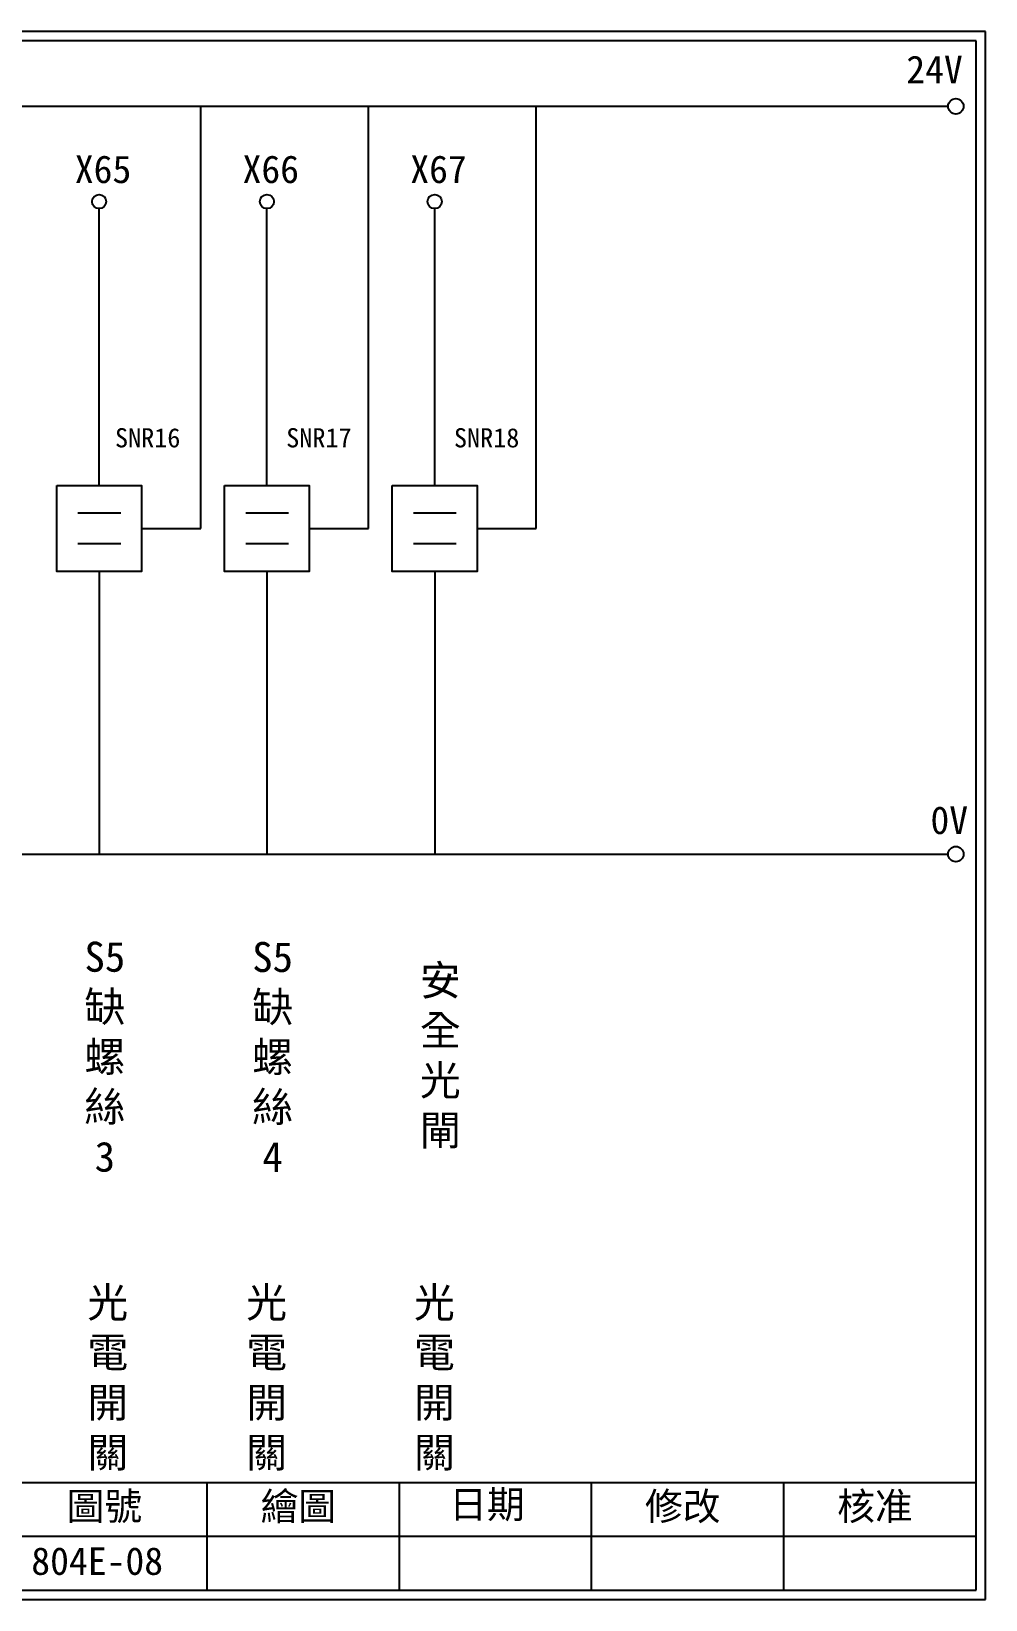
# Model space of a CAD drawing. Extents: x 325 to 612, y 3 to 207.
# Drawn here: x 488.2 to 612.3, y 3 to 207 of the extents above; entities that cross this region are included whole.
import ezdxf

# ---------------------------------------------------------------- set-up
doc = ezdxf.new("R2010")
doc.units = 0
doc.layers.get('0').update_dxf_attribs({"linetype": 'CONTINUOUS'})
doc.layers.add('圖框層', color=7, linetype='CONTINUOUS')
doc.layers.add('標尺寸層', color=3, linetype='CONTINUOUS')
doc.styles.add('CNS', font='romanc.shx', dxfattribs={"bigfont": 'chineset.shx'})
doc.styles.add('STSL', font='kaiu.ttf')

msp = doc.modelspace()

# ---------------------------------------------------------------- linework, layer by layer
for p, q in [((510.23, 142.31), (510.23, 197.22)), ((532.05, 142.31), (532.05, 197.22)), ((553.87, 142.31), (553.87, 197.22)), ((497, 147.89), (497, 183.91)), ((518.83, 147.89), (518.83, 183.91)), ((540.65, 147.89), (540.65, 183.91)), ((502.52, 142.31), (510.23, 142.31)), ((524.34, 142.31), (532.05, 142.31)), ((546.16, 142.31), (553.87, 142.31)), ((497, 136.73), (497, 99.96)), ((518.83, 136.73), (518.83, 99.96)), ((540.65, 136.73), (540.65, 99.96))]:
    msp.add_line(p, q)
for points in [[(491.49, 147.89), (502.52, 147.89), (502.52, 136.73), (491.49, 136.73)], [(513.31, 147.89), (524.34, 147.89), (524.34, 136.73), (513.31, 136.73)], [(535.14, 147.89), (546.16, 147.89), (546.16, 136.73), (535.14, 136.73)]]:
    msp.add_lwpolyline(points, close=True)
for centre in [(608.44, 197.22), (608.44, 99.96)]:
    msp.add_circle(centre, 1)
at = {"layer": '圖框層', "color": 7}
for p, q in [((612.32, 206.97), (325.32, 206.97)), ((612.32, 3), (612.32, 206.97)), ((611.07, 205.72), (326.57, 205.72)), ((611.07, 4.25), (611.07, 205.72)), ((326.57, 18.25), (611.07, 18.25)), ((511.07, 4.25), (511.07, 18.25)), ((536.07, 4.25), (536.07, 18.25)), ((561.07, 4.25), (561.07, 18.25)), ((586.07, 4.25), (586.07, 18.25)), ((461.07, 11.25), (611.07, 11.25)), ((326.57, 4.25), (611.07, 4.25)), ((325.32, 3), (612.32, 3))]:
    msp.add_line(p, q, dxfattribs=at)
at = {"layer": '標尺寸層', "color": 7}
for p, q in [((329.84, 197.22), (607.44, 197.22)), ((494.24, 144.34), (499.81, 144.34)), ((516.07, 144.34), (521.63, 144.34)), ((537.89, 144.34), (543.46, 144.34)), ((494.24, 140.37), (499.81, 140.37)), ((516.07, 140.37), (521.63, 140.37)), ((537.89, 140.37), (543.46, 140.37)), ((330.05, 99.96), (607.44, 99.96))]:
    msp.add_line(p, q, dxfattribs=at)
for centre in [(497, 184.83), (518.83, 184.83), (540.65, 184.83)]:
    msp.add_circle(centre, 0.92, dxfattribs=at)

# ---------------------------------------------------------------- texts
at = {"layer": '圖框層', "color": 4, "style": 'STSL'}
for s, height, p in [('24V', 3.6, (602, 200.22)), ('X65', 3.6, (493.84, 187.24)), ('X66', 3.6, (515.66, 187.24)), ('X67', 3.6, (537.48, 187.24)), ('SNR16', 2.5, (499.07, 152.86)), ('SNR17', 2.5, (521.34, 152.86)), ('SNR18', 2.5, (543.16, 152.86)), ('0V', 3.6, (605.14, 102.58)), ('圖號', 3.6, (492.78, 13.34)), ('繪圖', 3.6, (518.01, 13.34)), ('日期', 3.6, (542.54, 13.59)), ('修改', 3.6, (568.01, 13.34)), ('核准', 3.6, (593.01, 13.34)), ('804E-08', 3.6, (488.18, 6.22))]:
    msp.add_text(s, height=height, dxfattribs=at).set_placement(p)
at = {"layer": '標尺寸層', "color": 7, "char_height": 3.9, "width": 4.9608, "attachment_point": 5, "style": 'CNS'}
for s, insert in [('{\\fDFKai-SB|b0|i0|c136|p65;S5\\P缺螺絲3}', (497.75, 73.58)), ('{\\fDFKai-SB|b0|i0|c136|p65;S5缺螺絲4}', (519.57, 73.58)), ('{\\fDFKai-SB|b0|i0|c136|p65;安全光閘}', (541.39, 73.58)), ('{\\fDFKai-SB|b0|i0|c136|p65;光電開關}', (498.13, 31.68)), ('{\\fDFKai-SB|b0|i0|c136|p65;光電開關}', (518.8, 31.68)), ('{\\fDFKai-SB|b0|i0|c136|p65;光電開關}', (540.62, 31.68))]:
    msp.add_mtext(s, dxfattribs=dict(at, insert=insert))

doc.saveas('drawing.dxf')
